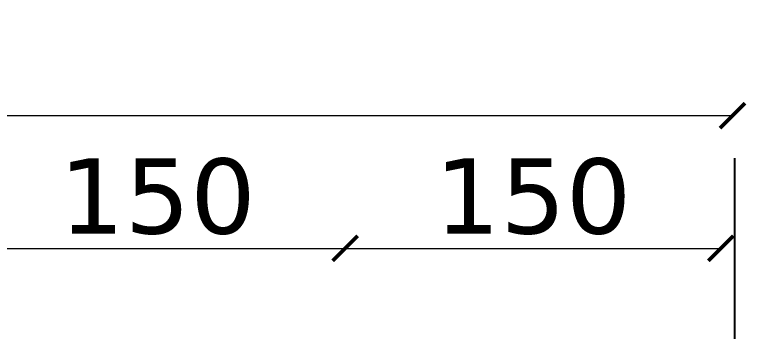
# Model space of a CAD drawing. Header units: metres. Extents: x -6536.4 to -6472.4, y -4878.1 to -4801.3.
# Drawn here: x -6494.467 to -6491.545, y -4820.503 to -4819.239 of the extents above; entities that cross this region are included whole.
import ezdxf

# ---------------------------------------------------------------- set-up
doc = ezdxf.new("R2010")
doc.units = ezdxf.units.M
doc.linetypes.add('ACAD_ISO03W100', pattern=[30, 12, -18])
doc.layers.get('DefPoints').update_dxf_attribs({"lineweight": 5, "true_color": 0x7a7a7a})
doc.layers.add('A-MURS RIDEAUUX', color=150, linetype='Continuous', lineweight=25)
doc.layers.add('COTATION', color=7, linetype='Continuous', lineweight=13)
doc.styles.add('AUDIT_D_110913140258-15', font='verdana.ttf')
doc.dimstyles.new('ABDOU  1-100', dxfattribs={"dimtxt": 0.3, "dimasz": 0.1, "dimexe": 1.8, "dimexo": 0, "dimgap": 0.05, "dimtad": 1, "dimdec": 0, "dimlfac": 100, "dimrnd": 0.01, "dimzin": 9, "dimdsep": 46, "dimtxsty": 'AUDIT_D_110913140258-15', "dimblk": 'ARCHTICK', "dimcen": 1.5, "dimse1": 1, "dimse2": 1, "dimclrd": 256, "dimclre": 256, "dimclrt": 256, "dimadec": 0, "dimazin": 0, "dimtfac": 10, "dimtdec": 0, "dimtix": 1, "dimtmove": 2, "dimatfit": 3, "dimldrblk": 'ARCHTICK', "dimfxl": 0.2, "dimtolj": 1, "dimlwd": -1, "dimarcsym": 0})

# ---------------------------------------------------------------- blocks, each defined once
blk = doc.blocks.new('_ArchTick')
at = {"color": 0, "linetype": 'ByBlock', "const_width": 0.15}
blk.add_lwpolyline([(-0.5, -0.5), (0.5, 0.5)], dxfattribs=at)
blk = doc.blocks.new('*D955')
at = {"layer": 'COTATION', "transparency": 16777216}
blk.add_line((-6494.6468, -4820.1718), (-6493.1468, -4820.1718), dxfattribs=at)
at = {"layer": 'DefPoints', "color": 0, "transparency": 16777216}
for p in [(-6493.1468, -4820.1718), (-6494.6468, -4820.5031, 17230.2114), (-6493.1468, -4820.5031, 17230.2114)]:
    blk.add_point(p, dxfattribs=at)
at = {"layer": 'COTATION', "transparency": 16777216, "xscale": 0.1, "yscale": 0.1, "zscale": 0.1, "rotation": 180}
blk.add_blockref('_ArchTick', (-6494.6468, -4820.1718), dxfattribs=at)
at = {"layer": 'COTATION', "transparency": 16777216, "xscale": 0.1, "yscale": 0.1, "zscale": 0.1}
blk.add_blockref('_ArchTick', (-6493.1468, -4820.1718), dxfattribs=at)
at = {"layer": 'COTATION', "transparency": 16777216, "insert": (-6493.8968, -4819.9657), "char_height": 0.3, "attachment_point": 5, "style": 'AUDIT_D_110913140258-15'}
blk.add_mtext('\\A1;150', dxfattribs=at)
blk = doc.blocks.new('*D956')
at = {"layer": 'COTATION', "transparency": 16777216}
blk.add_line((-6525.1449, -4819.6422), (-6491.6002, -4819.6422), dxfattribs=at)
at = {"layer": 'DefPoints', "color": 0, "transparency": 16777216}
for p in [(-6491.6002, -4819.6422), (-6525.1449, -4820.4871), (-6491.6002, -4820.6125, 17228.0263)]:
    blk.add_point(p, dxfattribs=at)
at = {"layer": 'COTATION', "transparency": 16777216, "xscale": 0.1, "yscale": 0.1, "zscale": 0.1, "rotation": 180}
blk.add_blockref('_ArchTick', (-6525.1449, -4819.6422), dxfattribs=at)
at = {"layer": 'COTATION', "transparency": 16777216, "xscale": 0.1, "yscale": 0.1, "zscale": 0.1}
blk.add_blockref('_ArchTick', (-6491.6002, -4819.6422), dxfattribs=at)
at = {"layer": 'COTATION', "transparency": 16777216, "insert": (-6508.3726, -4819.436), "char_height": 0.3, "attachment_point": 5, "style": 'AUDIT_D_110913140258-15'}
blk.add_mtext('\\A1;3354', dxfattribs=at)
blk = doc.blocks.new('*D938')
at = {"layer": 'COTATION', "transparency": 16777216}
blk.add_line((-6493.1468, -4820.1718), (-6491.6468, -4820.1718), dxfattribs=at)
at = {"layer": 'DefPoints', "color": 0, "transparency": 16777216}
for p in [(-6491.6468, -4820.1718), (-6493.1468, -4820.5031, 17230.2114), (-6491.6468, -4820.5031, 17230.2114)]:
    blk.add_point(p, dxfattribs=at)
at = {"layer": 'COTATION', "transparency": 16777216, "xscale": 0.1, "yscale": 0.1, "zscale": 0.1, "rotation": 180}
blk.add_blockref('_ArchTick', (-6493.1468, -4820.1718), dxfattribs=at)
at = {"layer": 'COTATION', "transparency": 16777216, "xscale": 0.1, "yscale": 0.1, "zscale": 0.1}
blk.add_blockref('_ArchTick', (-6491.6468, -4820.1718), dxfattribs=at)
at = {"layer": 'COTATION', "transparency": 16777216, "insert": (-6492.3968, -4819.9657), "char_height": 0.3, "attachment_point": 5, "style": 'AUDIT_D_110913140258-15'}
blk.add_mtext('\\A1;150', dxfattribs=at)

msp = doc.modelspace()

# ---------------------------------------------------------------- linework, layer by layer
at = {"layer": 'A-MURS RIDEAUUX', "linetype": 'ACAD_ISO03W100'}
msp.add_line((-6491.592, -4819.8119, 17230.2114), (-6491.592, -4820.8662, 17230.2114), dxfattribs=at)

# ---------------------------------------------------------------- dimensions: what is measured, and where the dimension line sits
at = {"layer": 'COTATION'}
dim = msp.add_linear_dim(base=(-6491.6002, -4819.6422, 17230.2114), p1=(-6525.1449, -4820.4871, 17230.2114), p2=(-6491.6002, -4820.6125, 34458.2376), dimstyle='ABDOU  1-100', dxfattribs=at)
dim.commit()
dim.dimension.update_dxf_attribs({"geometry": '*D956', "text_midpoint": (-6508.3726, -4819.436, 17230.2114)})
for base, p1, p2, picture, middle in [((-6493.1468, -4820.1718, 17230.2114), (-6494.6468, -4820.5031, 34460.4227), (-6493.1468, -4820.5031, 34460.4227), '*D955', (-6493.8968, -4819.9657, 17230.2114)), ((-6491.6468, -4820.1718, 17230.2114), (-6493.1468, -4820.5031, 34460.4227), (-6491.6468, -4820.5031, 34460.4227), '*D938', (-6492.3968, -4819.9657, 17230.2114))]:
    dim = msp.add_linear_dim(base=base, p1=p1, p2=p2, angle=180, dimstyle='ABDOU  1-100', dxfattribs=at)
    dim.commit()
    dim.dimension.update_dxf_attribs({"geometry": picture, "text_midpoint": middle})

doc.saveas('drawing.dxf')
